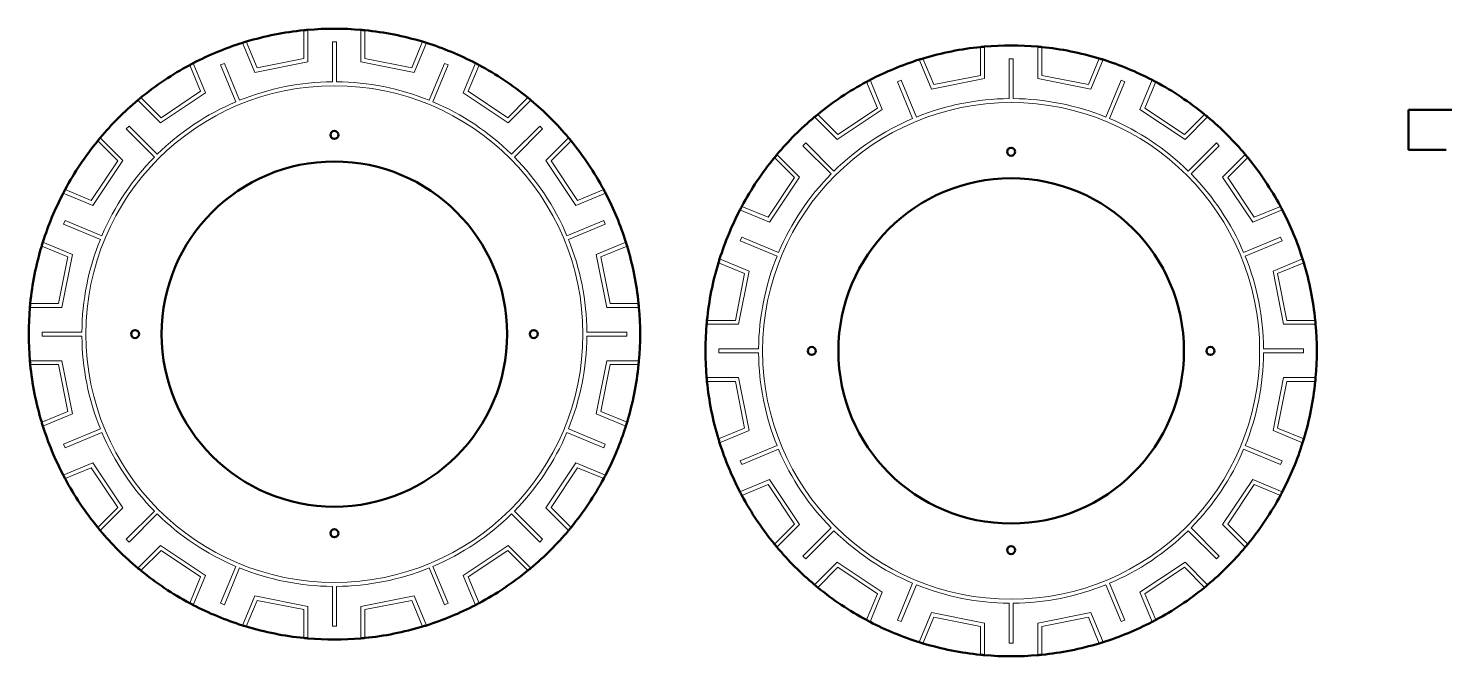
# Model space of a CAD drawing. Header units: millimetres. Extents: x -4457 to 5436, y 521 to 6420.
# Drawn here: x 3303 to 4369, y 5883 to 6357 of the extents above; entities that cross this region are included whole.
import ezdxf

# ---------------------------------------------------------------- set-up
doc = ezdxf.new("R2010")
doc.units = ezdxf.units.MM
doc.header["$MEASUREMENT"] = 0
doc.layers.add('layer 1', color=7, linetype='Continuous')
doc.layers.add('layer 2', color=7, linetype='Continuous')

msp = doc.modelspace()

# ---------------------------------------------------------------- linework, layer by layer
at = {"layer": 'layer 1', "lineweight": 50}
for points in [[(3510.3787, 6355.2727), (3495.6934, 6353.7967), (3481.1843, 6350.9107), (3467.052, 6346.6544)], [(3513.3787, 6355.5543), (3512.3781, 6355.467), (3511.3781, 6355.3731), (3510.3787, 6355.2727)], [(3553.3787, 6355.5543), (3540.0707, 6356.716), (3526.6868, 6356.716), (3513.3787, 6355.5543)], [(3556.3787, 6355.2727), (3555.3794, 6355.3731), (3554.3794, 6355.467), (3553.3787, 6355.5543)], [(3599.7055, 6346.6544), (3585.5732, 6350.9107), (3571.0641, 6353.7967), (3556.3787, 6355.2727)], [(3464.1725, 6345.7666), (3451.433, 6341.7471), (3439.0679, 6336.6252), (3427.2174, 6330.4593)], [(3467.052, 6346.6544), (3466.0902, 6346.3648), (3465.1304, 6346.0688), (3464.1725, 6345.7666)], [(3602.5849, 6345.7666), (3601.6271, 6346.0688), (3600.6673, 6346.3648), (3599.7055, 6346.6544)], [(3639.5401, 6330.4593), (3627.6896, 6336.6252), (3615.3245, 6341.7471), (3602.5849, 6345.7666)], [(4019.5601, 6342.6351), (4004.8747, 6341.1592), (3990.3656, 6338.2731), (3976.2333, 6334.0169)], [(4022.5601, 6342.9168), (4021.5595, 6342.8294), (4020.5594, 6342.7355), (4019.5601, 6342.6351)], [(4062.5601, 6342.9168), (4049.252, 6344.0784), (4035.8681, 6344.0784), (4022.5601, 6342.9168)], [(4065.5601, 6342.6351), (4064.5607, 6342.7355), (4063.5607, 6342.8294), (4062.5601, 6342.9168)], [(4108.8868, 6334.0169), (4094.7546, 6338.2731), (4080.2454, 6341.1592), (4065.5601, 6342.6351)], [(3427.2174, 6330.4593), (3426.3264, 6329.9957), (3425.4384, 6329.5262), (3424.5535, 6329.051)], [(3642.204, 6329.051), (3641.3191, 6329.5262), (3640.4311, 6329.9957), (3639.5401, 6330.4593)], [(3973.3539, 6333.1291), (3960.6143, 6329.1095), (3948.2492, 6323.9877), (3936.3987, 6317.8217)], [(3976.2333, 6334.0169), (3975.2716, 6333.7272), (3974.3117, 6333.4313), (3973.3539, 6333.1291)], [(4111.7663, 6333.1291), (4110.8084, 6333.4313), (4109.8486, 6333.7272), (4108.8868, 6334.0169)], [(4148.7214, 6317.8217), (4136.871, 6323.9877), (4124.5058, 6329.1095), (4111.7663, 6333.1291)], [(3424.5535, 6329.051), (3411.5509, 6322.0676), (3399.2506, 6313.8488), (3387.8229, 6304.5084)], [(3678.9346, 6304.5084), (3667.5069, 6313.8488), (3655.2066, 6322.0676), (3642.204, 6329.051)], [(3933.7348, 6316.4134), (3920.7322, 6309.43), (3908.4319, 6301.2112), (3897.0042, 6291.8708)], [(3936.3987, 6317.8217), (3935.5077, 6317.3581), (3934.6197, 6316.8887), (3933.7348, 6316.4134)], [(4151.3853, 6316.4134), (4150.5004, 6316.8887), (4149.6125, 6317.3581), (4148.7214, 6317.8217)], [(4188.116, 6291.8708), (4176.6882, 6301.2112), (4164.3879, 6309.43), (4151.3853, 6316.4134)], [(3385.5024, 6302.5862), (3375.2708, 6293.9974), (3365.8069, 6284.5335), (3357.2181, 6274.3019)], [(3387.8229, 6304.5084), (3387.0452, 6303.8727), (3386.2717, 6303.232), (3385.5024, 6302.5862)], [(3681.2551, 6302.5862), (3680.4858, 6303.232), (3679.7123, 6303.8727), (3678.9346, 6304.5084)], [(3709.5394, 6274.3019), (3700.9506, 6284.5335), (3691.4867, 6293.9974), (3681.2551, 6302.5862)], [(3894.6837, 6289.9486), (3884.4521, 6281.3598), (3874.9882, 6271.896), (3866.3994, 6261.6644)], [(3897.0042, 6291.8708), (3896.2265, 6291.2351), (3895.453, 6290.5944), (3894.6837, 6289.9486)], [(4190.4364, 6289.9486), (4189.6672, 6290.5944), (4188.8936, 6291.2351), (4188.116, 6291.8708)], [(4218.7207, 6261.6644), (4210.1319, 6271.896), (4200.668, 6281.3598), (4190.4364, 6289.9486)], [(5297.5998, 6295.2358), (5297.5998, 6295.2358), (4341.5998, 6295.2358), (4341.5998, 6295.2358)], [(4341.5998, 6295.2358), (4341.5998, 6295.2358), (4341.5998, 6265.2358), (4341.5998, 6265.2358)], [(3355.2959, 6271.9814), (3345.9555, 6260.5537), (3337.7367, 6248.2534), (3330.7533, 6235.2508)], [(3357.2181, 6274.3019), (3356.5723, 6273.5327), (3355.9316, 6272.7591), (3355.2959, 6271.9814)], [(3711.4615, 6271.9814), (3710.8259, 6272.7591), (3710.1852, 6273.5327), (3709.5394, 6274.3019)], [(3736.0042, 6235.2508), (3729.0208, 6248.2534), (3720.802, 6260.5537), (3711.4615, 6271.9814)], [(3864.4773, 6259.3439), (3855.1368, 6247.9161), (3846.918, 6235.6159), (3839.9346, 6222.6132)], [(3866.3994, 6261.6644), (3865.7536, 6260.8951), (3865.1129, 6260.1216), (3864.4773, 6259.3439)], [(4220.6429, 6259.3439), (4220.0072, 6260.1216), (4219.3665, 6260.8951), (4218.7207, 6261.6644)], [(4245.1855, 6222.6132), (4238.2021, 6235.6159), (4229.9833, 6247.9161), (4220.6429, 6259.3439)], [(4341.5998, 6265.2358), (4341.5998, 6265.2358), (4369.9666, 6265.2358), (4369.9666, 6265.2358)], [(3330.7533, 6235.2508), (3330.2781, 6234.3659), (3329.8086, 6233.478), (3329.345, 6232.5869)], [(3737.4125, 6232.5869), (3736.9489, 6233.478), (3736.4794, 6234.3659), (3736.0042, 6235.2508)], [(3329.345, 6232.5869), (3323.1791, 6220.7365), (3318.0573, 6208.3713), (3314.0377, 6195.6318)], [(3752.7198, 6195.6318), (3748.7002, 6208.3713), (3743.5784, 6220.7365), (3737.4125, 6232.5869)], [(3838.5263, 6219.9494), (3832.3604, 6208.0989), (3827.2386, 6195.7337), (3823.219, 6182.9942)], [(3839.9346, 6222.6132), (3839.4594, 6221.7284), (3838.9899, 6220.8404), (3838.5263, 6219.9494)], [(4246.5938, 6219.9494), (4246.1302, 6220.8404), (4245.6607, 6221.7284), (4245.1855, 6222.6132)], [(4261.9011, 6182.9942), (4257.8816, 6195.7337), (4252.7598, 6208.0989), (4246.5938, 6219.9494)], [(3313.1499, 6192.7523), (3308.8936, 6178.62), (3306.0076, 6164.1109), (3304.5316, 6149.4256)], [(3314.0377, 6195.6318), (3313.7355, 6194.6739), (3313.4395, 6193.7141), (3313.1499, 6192.7523)], [(3753.6076, 6192.7523), (3753.318, 6193.7141), (3753.022, 6194.6739), (3752.7198, 6195.6318)], [(3762.2259, 6149.4256), (3760.7499, 6164.1109), (3757.8639, 6178.62), (3753.6076, 6192.7523)], [(3823.219, 6182.9942), (3822.9168, 6182.0363), (3822.6208, 6181.0765), (3822.3312, 6180.1148)], [(4262.7889, 6180.1148), (4262.4993, 6181.0765), (4262.2034, 6182.0363), (4261.9011, 6182.9942)], [(3822.3312, 6180.1148), (3818.0749, 6165.9825), (3815.1889, 6151.4733), (3813.713, 6136.788)], [(4271.4072, 6136.788), (4269.9312, 6151.4733), (4267.0452, 6165.9825), (4262.7889, 6180.1148)], [(3304.5316, 6149.4256), (3304.4312, 6148.4262), (3304.3373, 6147.4262), (3304.25, 6146.4256)], [(3762.5075, 6146.4256), (3762.4202, 6147.4262), (3762.3263, 6148.4262), (3762.2259, 6149.4256)], [(3304.25, 6146.4256), (3303.0883, 6133.1175), (3303.0883, 6119.7336), (3304.25, 6106.4256)], [(3762.5075, 6106.4256), (3763.6691, 6119.7332), (3763.6692, 6133.1167), (3762.5076, 6146.4243)], [(3813.4313, 6133.788), (3812.2697, 6120.48), (3812.2697, 6107.096), (3813.4313, 6093.788)], [(3813.713, 6136.788), (3813.6125, 6135.7886), (3813.5186, 6134.7886), (3813.4313, 6133.788)], [(4271.6889, 6133.788), (4271.6015, 6134.7886), (4271.5076, 6135.7886), (4271.4072, 6136.788)], [(4271.6889, 6093.788), (4272.8504, 6107.0956), (4272.8505, 6120.4791), (4271.689, 6133.7868)], [(3304.25, 6106.4256), (3304.3373, 6105.425), (3304.4312, 6104.4249), (3304.5316, 6103.4256)], [(3762.2259, 6103.4256), (3762.3263, 6104.4249), (3762.4202, 6105.425), (3762.5075, 6106.4256)], [(3304.5316, 6103.4256), (3306.0076, 6088.7402), (3308.8936, 6074.2311), (3313.1499, 6060.0988)], [(3753.6076, 6060.0988), (3757.8639, 6074.2311), (3760.7499, 6088.7402), (3762.2259, 6103.4256)], [(3813.4313, 6093.788), (3813.5186, 6092.7874), (3813.6125, 6091.7874), (3813.713, 6090.788)], [(3813.713, 6090.788), (3815.1889, 6076.1027), (3818.0749, 6061.5935), (3822.3312, 6047.4612)], [(4262.7889, 6047.4612), (4267.0452, 6061.5935), (4269.9312, 6076.1027), (4271.4072, 6090.788)], [(4271.4072, 6090.788), (4271.5076, 6091.7874), (4271.6015, 6092.7874), (4271.6889, 6093.788)], [(3313.1499, 6060.0988), (3313.4395, 6059.1371), (3313.7355, 6058.1772), (3314.0377, 6057.2194)], [(3314.0377, 6057.2194), (3318.0573, 6044.4798), (3323.1791, 6032.1147), (3329.345, 6020.2642)], [(3737.4125, 6020.2642), (3743.5784, 6032.1147), (3748.7002, 6044.4798), (3752.7198, 6057.2194)], [(3752.7198, 6057.2194), (3753.022, 6058.1772), (3753.318, 6059.1371), (3753.6076, 6060.0988)], [(3822.3312, 6047.4612), (3822.6208, 6046.4995), (3822.9168, 6045.5397), (3823.219, 6044.5818)], [(3823.219, 6044.5818), (3827.2386, 6031.8422), (3832.3604, 6019.4771), (3838.5263, 6007.6266)], [(4246.5938, 6007.6266), (4252.7598, 6019.4771), (4257.8816, 6031.8422), (4261.9011, 6044.5818)], [(4261.9011, 6044.5818), (4262.2034, 6045.5397), (4262.4993, 6046.4995), (4262.7889, 6047.4612)], [(3329.345, 6020.2642), (3329.8086, 6019.3732), (3330.2781, 6018.4852), (3330.7533, 6017.6003)], [(3330.7533, 6017.6003), (3337.7367, 6004.5977), (3345.9555, 5992.2974), (3355.2959, 5980.8697)], [(3711.4615, 5980.8697), (3720.802, 5992.2974), (3729.0208, 6004.5977), (3736.0042, 6017.6003)], [(3736.0042, 6017.6003), (3736.4794, 6018.4852), (3736.9489, 6019.3732), (3737.4125, 6020.2642)], [(3838.5263, 6007.6266), (3838.9899, 6006.7356), (3839.4594, 6005.8476), (3839.9346, 6004.9628)], [(3839.9346, 6004.9628), (3846.918, 5991.9601), (3855.1368, 5979.6598), (3864.4773, 5968.2321)], [(4220.6429, 5968.2321), (4229.9833, 5979.6598), (4238.2021, 5991.9601), (4245.1855, 6004.9628)], [(4245.1855, 6004.9628), (4245.6607, 6005.8476), (4246.1302, 6006.7356), (4246.5938, 6007.6266)], [(3355.2959, 5980.8697), (3355.9316, 5980.092), (3356.5723, 5979.3185), (3357.2181, 5978.5492)], [(3357.2181, 5978.5492), (3365.8069, 5968.3176), (3375.2708, 5958.8537), (3385.5024, 5950.2649)], [(3681.2551, 5950.2649), (3691.4867, 5958.8537), (3700.9506, 5968.3176), (3709.5394, 5978.5492)], [(3709.5394, 5978.5492), (3710.1852, 5979.3185), (3710.8259, 5980.092), (3711.4615, 5980.8697)], [(3864.4773, 5968.2321), (3865.1129, 5967.4544), (3865.7536, 5966.6809), (3866.3994, 5965.9116)], [(4218.7207, 5965.9116), (4219.3665, 5966.6809), (4220.0072, 5967.4544), (4220.6429, 5968.2321)], [(3866.3994, 5965.9116), (3874.9882, 5955.68), (3884.4521, 5946.2161), (3894.6837, 5937.6273)], [(4190.4364, 5937.6273), (4200.668, 5946.2161), (4210.1319, 5955.68), (4218.7207, 5965.9116)], [(3385.5024, 5950.2649), (3386.2717, 5949.6191), (3387.0452, 5948.9784), (3387.8229, 5948.3428)], [(3387.8229, 5948.3428), (3399.2506, 5939.0023), (3411.5509, 5930.7835), (3424.5535, 5923.8001)], [(3642.204, 5923.8001), (3655.2066, 5930.7835), (3667.5069, 5939.0023), (3678.9346, 5948.3428)], [(3678.9346, 5948.3428), (3679.7123, 5948.9784), (3680.4858, 5949.6191), (3681.2551, 5950.2649)], [(3894.6837, 5937.6273), (3895.453, 5936.9816), (3896.2265, 5936.3408), (3897.0042, 5935.7052)], [(4188.116, 5935.7052), (4188.8936, 5936.3408), (4189.6672, 5936.9816), (4190.4364, 5937.6273)], [(3897.0042, 5935.7052), (3908.4319, 5926.3647), (3920.7322, 5918.146), (3933.7348, 5911.1625)], [(4151.3853, 5911.1625), (4164.3879, 5918.146), (4176.6882, 5926.3647), (4188.116, 5935.7052)], [(3424.5535, 5923.8001), (3425.4384, 5923.3249), (3426.3264, 5922.8554), (3427.2174, 5922.3918)], [(3427.2174, 5922.3918), (3439.0679, 5916.2259), (3451.433, 5911.1041), (3464.1725, 5907.0845)], [(3602.5849, 5907.0845), (3615.3245, 5911.1041), (3627.6896, 5916.2259), (3639.5401, 5922.3918)], [(3639.5401, 5922.3918), (3640.4311, 5922.8554), (3641.3191, 5923.3249), (3642.204, 5923.8001)], [(3464.1725, 5907.0845), (3465.1304, 5906.7823), (3466.0902, 5906.4863), (3467.052, 5906.1967)], [(3467.052, 5906.1967), (3481.1843, 5901.9404), (3495.6934, 5899.0544), (3510.3787, 5897.5785)], [(3556.3787, 5897.5785), (3571.0641, 5899.0544), (3585.5732, 5901.9404), (3599.7055, 5906.1967)], [(3599.7055, 5906.1967), (3600.6673, 5906.4863), (3601.6271, 5906.7823), (3602.5849, 5907.0845)], [(3933.7348, 5911.1625), (3934.6197, 5910.6873), (3935.5077, 5910.2179), (3936.3987, 5909.7543)], [(3936.3987, 5909.7543), (3948.2492, 5903.5883), (3960.6143, 5898.4665), (3973.3539, 5894.4469)], [(4111.7663, 5894.4469), (4124.5058, 5898.4665), (4136.871, 5903.5883), (4148.7214, 5909.7543)], [(4148.7214, 5909.7543), (4149.6125, 5910.2179), (4150.5004, 5910.6873), (4151.3853, 5911.1625)], [(3510.3787, 5897.5785), (3511.3781, 5897.478), (3512.3781, 5897.3841), (3513.3787, 5897.2968)], [(3513.3787, 5897.2968), (3526.6868, 5896.1352), (3540.0707, 5896.1352), (3553.3787, 5897.2968)], [(3553.3787, 5897.2968), (3554.3794, 5897.3841), (3555.3794, 5897.478), (3556.3787, 5897.5785)], [(3973.3539, 5894.4469), (3974.3117, 5894.1447), (3975.2716, 5893.8488), (3976.2333, 5893.5591)], [(3976.2333, 5893.5591), (3990.3656, 5889.3029), (4004.8747, 5886.4168), (4019.5601, 5884.9409)], [(4065.5601, 5884.9409), (4080.2454, 5886.4168), (4094.7546, 5889.3029), (4108.8868, 5893.5591)], [(4108.8868, 5893.5591), (4109.8486, 5893.8488), (4110.8084, 5894.1447), (4111.7663, 5894.4469)], [(4019.5601, 5884.9409), (4020.5594, 5884.8404), (4021.5595, 5884.7465), (4022.5601, 5884.6592)], [(4022.5601, 5884.6592), (4035.8681, 5883.4976), (4049.252, 5883.4976), (4062.5601, 5884.6592)], [(4062.5601, 5884.6592), (4063.5607, 5884.7465), (4064.5607, 5884.8404), (4065.5601, 5884.9409)]]:
    msp.add_open_spline(points, degree=3, dxfattribs=at)
for points in [[(3536.3787, 6276.4256), (3536.3787, 6278.0824), (3535.0356, 6279.4256), (3533.3788, 6279.4256), (3533.3788, 6279.4256), (3531.7219, 6279.4256), (3530.3788, 6278.0824), (3530.3787, 6276.4256), (3530.3787, 6276.4256), (3530.3787, 6274.7687), (3531.7219, 6273.4256), (3533.3787, 6273.4256), (3533.3787, 6273.4256), (3535.0356, 6273.4256), (3536.3787, 6274.7687), (3536.3787, 6276.4255)], [(4045.5601, 6263.788), (4045.5601, 6265.4448), (4044.2169, 6266.788), (4042.5601, 6266.788), (4042.5601, 6266.788), (4040.9032, 6266.788), (4039.5601, 6265.4449), (4039.5601, 6263.788), (4039.5601, 6263.788), (4039.5601, 6262.1311), (4040.9032, 6260.788), (4042.5601, 6260.788), (4042.5601, 6260.788), (4044.2169, 6260.788), (4045.5601, 6262.1311), (4045.5601, 6263.788)], [(3663.3787, 6126.4256), (3663.3787, 6198.2225), (3605.1759, 6256.4255), (3533.3789, 6256.4256), (3533.3789, 6256.4256), (3461.582, 6256.4257), (3403.3789, 6198.2229), (3403.3787, 6126.4259), (3403.3787, 6126.4259), (3403.3786, 6054.629), (3461.5813, 5996.4258), (3533.3782, 5996.4256), (3533.3782, 5996.4256), (3605.1752, 5996.4253), (3663.3784, 6054.6279), (3663.3787, 6126.4249)], [(4172.5601, 6113.788), (4172.5601, 6185.5849), (4114.3572, 6243.7879), (4042.5602, 6243.788), (4042.5602, 6243.788), (3970.7633, 6243.7881), (3912.5603, 6185.5853), (3912.5601, 6113.7883), (3912.5601, 6113.7883), (3912.5599, 6041.9914), (3970.7626, 5983.7883), (4042.5595, 5983.788), (4042.5595, 5983.788), (4114.3565, 5983.7877), (4172.5597, 6041.9904), (4172.5601, 6113.7873)], [(3386.3787, 6126.4256), (3386.3787, 6128.0824), (3385.0356, 6129.4256), (3383.3788, 6129.4256), (3383.3788, 6129.4256), (3381.7219, 6129.4256), (3380.3788, 6128.0824), (3380.3787, 6126.4256), (3380.3787, 6126.4256), (3380.3787, 6124.7687), (3381.7219, 6123.4256), (3383.3787, 6123.4256), (3383.3787, 6123.4256), (3385.0356, 6123.4256), (3386.3787, 6124.7687), (3386.3787, 6126.4255)], [(3686.3787, 6126.4256), (3686.3787, 6128.0824), (3685.0356, 6129.4256), (3683.3788, 6129.4256), (3683.3788, 6129.4256), (3681.7219, 6129.4256), (3680.3788, 6128.0824), (3680.3787, 6126.4256), (3680.3787, 6126.4256), (3680.3787, 6124.7687), (3681.7219, 6123.4256), (3683.3787, 6123.4256), (3683.3787, 6123.4256), (3685.0356, 6123.4256), (3686.3787, 6124.7687), (3686.3787, 6126.4255)], [(3895.5601, 6113.788), (3895.5601, 6115.4448), (3894.2169, 6116.788), (3892.5601, 6116.788), (3892.5601, 6116.788), (3890.9032, 6116.788), (3889.5601, 6115.4449), (3889.5601, 6113.788), (3889.5601, 6113.788), (3889.5601, 6112.1311), (3890.9032, 6110.788), (3892.5601, 6110.788), (3892.5601, 6110.788), (3894.2169, 6110.788), (3895.5601, 6112.1311), (3895.5601, 6113.788)], [(4195.5601, 6113.788), (4195.5601, 6115.4448), (4194.2169, 6116.788), (4192.5601, 6116.788), (4192.5601, 6116.788), (4190.9032, 6116.788), (4189.5601, 6115.4449), (4189.5601, 6113.788), (4189.5601, 6113.788), (4189.5601, 6112.1311), (4190.9032, 6110.788), (4192.5601, 6110.788), (4192.5601, 6110.788), (4194.2169, 6110.788), (4195.5601, 6112.1311), (4195.5601, 6113.788)], [(3536.3787, 5976.4256), (3536.3787, 5978.0824), (3535.0356, 5979.4256), (3533.3788, 5979.4256), (3533.3788, 5979.4256), (3531.7219, 5979.4256), (3530.3788, 5978.0824), (3530.3787, 5976.4256), (3530.3787, 5976.4256), (3530.3787, 5974.7687), (3531.7219, 5973.4256), (3533.3787, 5973.4256), (3533.3787, 5973.4256), (3535.0356, 5973.4256), (3536.3787, 5974.7687), (3536.3787, 5976.4255)], [(4045.5601, 5963.788), (4045.5601, 5965.4448), (4044.2169, 5966.788), (4042.5601, 5966.788), (4042.5601, 5966.788), (4040.9032, 5966.788), (4039.5601, 5965.4449), (4039.5601, 5963.788), (4039.5601, 5963.788), (4039.5601, 5962.1311), (4040.9032, 5960.788), (4042.5601, 5960.788), (4042.5601, 5960.788), (4044.2169, 5960.788), (4045.5601, 5962.1311), (4045.5601, 5963.788)]]:
    msp.add_open_spline(points, degree=3, knots=[0, 0, 0, 0, 0.2, 0.2, 0.2, 0.2, 0.4, 0.4, 0.4, 0.4, 0.6, 0.6, 0.6, 0.6, 1, 1, 1, 1], dxfattribs=at)
at = {"layer": 'layer 2', "color": 240, "lineweight": 9}
for points in [[(3510.3787, 6333.9255), (3510.3787, 6333.9255), (3510.3787, 6355.2727), (3510.3787, 6355.2727)], [(3513.3787, 6355.5543), (3513.3787, 6355.5543), (3513.3787, 6331.4635), (3513.3787, 6331.4635)], [(3553.3787, 6331.4635), (3553.3787, 6331.4635), (3553.3787, 6355.5543), (3553.3787, 6355.5543)], [(3556.3787, 6355.2727), (3556.3787, 6355.2727), (3556.3787, 6333.9255), (3556.3787, 6333.9255)], [(3473.3917, 6323.5096), (3473.3917, 6323.5096), (3464.1725, 6345.7666), (3464.1725, 6345.7666)], [(3467.052, 6346.6544), (3467.052, 6346.6544), (3475.2212, 6326.9323), (3475.2212, 6326.9323)], [(3531.8787, 6346.4256), (3531.8787, 6346.4256), (3534.8787, 6346.4256), (3534.8787, 6346.4256)], [(3531.8787, 6316.4196), (3531.8787, 6316.4196), (3531.8787, 6346.4256), (3531.8787, 6346.4256)], [(3534.8787, 6346.4256), (3534.8787, 6346.4256), (3534.8787, 6316.4196), (3534.8787, 6316.4196)], [(3591.5363, 6326.9323), (3591.5363, 6326.9323), (3599.7055, 6346.6544), (3599.7055, 6346.6544)], [(3602.5849, 6345.7666), (3602.5849, 6345.7666), (3593.3658, 6323.5096), (3593.3658, 6323.5096)], [(4019.5601, 6321.288), (4019.5601, 6321.288), (4019.5601, 6342.6351), (4019.5601, 6342.6351)], [(4022.5601, 6342.9168), (4022.5601, 6342.9168), (4022.5601, 6318.8259), (4022.5601, 6318.8259)], [(4062.5601, 6318.8259), (4062.5601, 6318.8259), (4062.5601, 6342.9168), (4062.5601, 6342.9168)], [(4065.5601, 6342.6351), (4065.5601, 6342.6351), (4065.5601, 6321.288), (4065.5601, 6321.288)], [(3427.2174, 6330.4593), (3427.2174, 6330.4593), (3436.4365, 6308.2022), (3436.4365, 6308.2022)], [(3447.8026, 6329.105), (3447.8026, 6329.105), (3450.5742, 6330.2531), (3450.5742, 6330.2531)], [(3450.5742, 6330.2531), (3450.5742, 6330.2531), (3462.057, 6302.5312), (3462.057, 6302.5312)], [(3513.3787, 6331.4635), (3513.3787, 6331.4635), (3473.3917, 6323.5096), (3473.3917, 6323.5096)], [(3475.2212, 6326.9323), (3475.2212, 6326.9323), (3510.3787, 6333.9255), (3510.3787, 6333.9255)], [(3593.3658, 6323.5096), (3593.3658, 6323.5096), (3553.3787, 6331.4635), (3553.3787, 6331.4635)], [(3556.3787, 6333.9255), (3556.3787, 6333.9255), (3591.5363, 6326.9323), (3591.5363, 6326.9323)], [(3604.7005, 6302.5312), (3604.7005, 6302.5312), (3616.1833, 6330.2531), (3616.1833, 6330.2531)], [(3616.1833, 6330.2531), (3616.1833, 6330.2531), (3618.9549, 6329.105), (3618.9549, 6329.105)], [(3630.321, 6308.2022), (3630.321, 6308.2022), (3639.5401, 6330.4593), (3639.5401, 6330.4593)], [(3982.573, 6310.872), (3982.573, 6310.872), (3973.3539, 6333.1291), (3973.3539, 6333.1291)], [(3976.2333, 6334.0169), (3976.2333, 6334.0169), (3984.4025, 6314.2947), (3984.4025, 6314.2947)], [(4041.0601, 6333.788), (4041.0601, 6333.788), (4044.0601, 6333.788), (4044.0601, 6333.788)], [(4041.0601, 6303.7821), (4041.0601, 6303.7821), (4041.0601, 6333.788), (4041.0601, 6333.788)], [(4044.0601, 6333.788), (4044.0601, 6333.788), (4044.0601, 6303.7821), (4044.0601, 6303.7821)], [(4100.7176, 6314.2947), (4100.7176, 6314.2947), (4108.8868, 6334.0169), (4108.8868, 6334.0169)], [(4111.7663, 6333.1291), (4111.7663, 6333.1291), (4102.5471, 6310.872), (4102.5471, 6310.872)], [(3432.7227, 6309.3288), (3432.7227, 6309.3288), (3424.5535, 6329.051), (3424.5535, 6329.051)], [(3459.2853, 6301.3832), (3459.2853, 6301.3832), (3447.8026, 6329.105), (3447.8026, 6329.105)], [(3618.9549, 6329.105), (3618.9549, 6329.105), (3607.4722, 6301.3832), (3607.4722, 6301.3832)], [(3642.204, 6329.051), (3642.204, 6329.051), (3634.0348, 6309.3288), (3634.0348, 6309.3288)], [(3984.4025, 6314.2947), (3984.4025, 6314.2947), (4019.5601, 6321.288), (4019.5601, 6321.288)], [(4065.5601, 6321.288), (4065.5601, 6321.288), (4100.7176, 6314.2947), (4100.7176, 6314.2947)], [(3402.9176, 6289.4137), (3402.9176, 6289.4137), (3432.7227, 6309.3288), (3432.7227, 6309.3288)], [(3531.8787, 6316.4196), (3507.9377, 6316.2306), (3484.248, 6311.5185), (3462.057, 6302.5312)], [(3604.7005, 6302.5312), (3582.5095, 6311.5185), (3558.8198, 6316.2306), (3534.8787, 6316.4196)], [(3634.0348, 6309.3288), (3634.0348, 6309.3288), (3663.8399, 6289.4137), (3663.8399, 6289.4137)], [(3941.904, 6296.6913), (3941.904, 6296.6913), (3933.7348, 6316.4134), (3933.7348, 6316.4134)], [(3936.3987, 6317.8217), (3936.3987, 6317.8217), (3945.6179, 6295.5647), (3945.6179, 6295.5647)], [(3956.9839, 6316.4675), (3956.9839, 6316.4675), (3959.7555, 6317.6155), (3959.7555, 6317.6155)], [(3968.4667, 6288.7456), (3968.4667, 6288.7456), (3956.9839, 6316.4675), (3956.9839, 6316.4675)], [(3959.7555, 6317.6155), (3959.7555, 6317.6155), (3971.2383, 6289.8937), (3971.2383, 6289.8937)], [(4022.5601, 6318.8259), (4022.5601, 6318.8259), (3982.573, 6310.872), (3982.573, 6310.872)], [(4102.5471, 6310.872), (4102.5471, 6310.872), (4062.5601, 6318.8259), (4062.5601, 6318.8259)], [(4113.8818, 6289.8937), (4113.8818, 6289.8937), (4125.3646, 6317.6155), (4125.3646, 6317.6155)], [(4128.1362, 6316.4675), (4128.1362, 6316.4675), (4116.6535, 6288.7456), (4116.6535, 6288.7456)], [(4125.3646, 6317.6155), (4125.3646, 6317.6155), (4128.1362, 6316.4675), (4128.1362, 6316.4675)], [(4139.5023, 6295.5647), (4139.5023, 6295.5647), (4148.7214, 6317.8217), (4148.7214, 6317.8217)], [(4151.3853, 6316.4134), (4151.3853, 6316.4134), (4143.2161, 6296.6913), (4143.2161, 6296.6913)], [(3402.5372, 6285.5514), (3402.5372, 6285.5514), (3385.5024, 6302.5862), (3385.5024, 6302.5862)], [(3387.8229, 6304.5084), (3387.8229, 6304.5084), (3402.9176, 6289.4137), (3402.9176, 6289.4137)], [(3459.2853, 6301.3832), (3437.239, 6292.0467), (3417.1559, 6278.6276), (3400.0933, 6261.8323)], [(3436.4365, 6308.2022), (3436.4365, 6308.2022), (3402.5372, 6285.5514), (3402.5372, 6285.5514)], [(3666.6642, 6261.8323), (3649.6016, 6278.6276), (3629.5185, 6292.0467), (3607.4722, 6301.3832)], [(3664.2203, 6285.5514), (3664.2203, 6285.5514), (3630.321, 6308.2022), (3630.321, 6308.2022)], [(3663.8399, 6289.4137), (3663.8399, 6289.4137), (3678.9346, 6304.5084), (3678.9346, 6304.5084)], [(3681.2551, 6302.5862), (3681.2551, 6302.5862), (3664.2203, 6285.5514), (3664.2203, 6285.5514)], [(4041.0601, 6303.7821), (4017.119, 6303.5931), (3993.4293, 6298.8809), (3971.2383, 6289.8937)], [(4113.8818, 6289.8937), (4091.6908, 6298.8809), (4068.0012, 6303.5931), (4044.0601, 6303.7821)], [(3911.7185, 6272.9138), (3911.7185, 6272.9138), (3894.6837, 6289.9486), (3894.6837, 6289.9486)], [(3897.0042, 6291.8708), (3897.0042, 6291.8708), (3912.0989, 6276.7761), (3912.0989, 6276.7761)], [(3968.4667, 6288.7456), (3946.4203, 6279.4091), (3926.3372, 6265.99), (3909.2746, 6249.1948)], [(3945.6179, 6295.5647), (3945.6179, 6295.5647), (3911.7185, 6272.9138), (3911.7185, 6272.9138)], [(3912.0989, 6276.7761), (3912.0989, 6276.7761), (3941.904, 6296.6913), (3941.904, 6296.6913)], [(4175.8455, 6249.1948), (4158.783, 6265.99), (4138.6998, 6279.4091), (4116.6535, 6288.7456)], [(4173.4016, 6272.9138), (4173.4016, 6272.9138), (4139.5023, 6295.5647), (4139.5023, 6295.5647)], [(4143.2161, 6296.6913), (4143.2161, 6296.6913), (4173.0213, 6276.7761), (4173.0213, 6276.7761)], [(4173.0213, 6276.7761), (4173.0213, 6276.7761), (4188.116, 6291.8708), (4188.116, 6291.8708)], [(4190.4364, 6289.9486), (4190.4364, 6289.9486), (4173.4016, 6272.9138), (4173.4016, 6272.9138)], [(3376.7546, 6280.9284), (3376.7546, 6280.9284), (3378.8759, 6283.0497), (3378.8759, 6283.0497)], [(3397.972, 6259.711), (3397.972, 6259.711), (3376.7546, 6280.9284), (3376.7546, 6280.9284)], [(3378.8759, 6283.0497), (3378.8759, 6283.0497), (3400.0933, 6261.8323), (3400.0933, 6261.8323)], [(3666.6642, 6261.8323), (3666.6642, 6261.8323), (3687.8816, 6283.0497), (3687.8816, 6283.0497)], [(3690.0029, 6280.9284), (3690.0029, 6280.9284), (3668.7855, 6259.711), (3668.7855, 6259.711)], [(3687.8816, 6283.0497), (3687.8816, 6283.0497), (3690.0029, 6280.9284), (3690.0029, 6280.9284)], [(3370.3907, 6256.8867), (3370.3907, 6256.8867), (3355.2959, 6271.9814), (3355.2959, 6271.9814)], [(3357.2181, 6274.3019), (3357.2181, 6274.3019), (3374.2529, 6257.2671), (3374.2529, 6257.2671)], [(3692.5046, 6257.2671), (3692.5046, 6257.2671), (3709.5394, 6274.3019), (3709.5394, 6274.3019)], [(3711.4615, 6271.9814), (3711.4615, 6271.9814), (3696.3668, 6256.8867), (3696.3668, 6256.8867)], [(3885.9359, 6268.2908), (3885.9359, 6268.2908), (3888.0572, 6270.4121), (3888.0572, 6270.4121)], [(3907.1533, 6247.0734), (3907.1533, 6247.0734), (3885.9359, 6268.2908), (3885.9359, 6268.2908)], [(3888.0572, 6270.4121), (3888.0572, 6270.4121), (3909.2746, 6249.1948), (3909.2746, 6249.1948)], [(4175.8455, 6249.1948), (4175.8455, 6249.1948), (4197.0629, 6270.4121), (4197.0629, 6270.4121)], [(4199.1842, 6268.2908), (4199.1842, 6268.2908), (4177.9668, 6247.0734), (4177.9668, 6247.0734)], [(4197.0629, 6270.4121), (4197.0629, 6270.4121), (4199.1842, 6268.2908), (4199.1842, 6268.2908)], [(3350.4755, 6227.0816), (3350.4755, 6227.0816), (3370.3907, 6256.8867), (3370.3907, 6256.8867)], [(3374.2529, 6257.2671), (3374.2529, 6257.2671), (3351.6021, 6223.3678), (3351.6021, 6223.3678)], [(3397.972, 6259.711), (3381.1767, 6242.6484), (3367.7576, 6222.5653), (3358.4211, 6200.519)], [(3708.3364, 6200.519), (3698.9999, 6222.5653), (3685.5808, 6242.6484), (3668.7855, 6259.711)], [(3715.1554, 6223.3678), (3715.1554, 6223.3678), (3692.5046, 6257.2671), (3692.5046, 6257.2671)], [(3696.3668, 6256.8867), (3696.3668, 6256.8867), (3716.282, 6227.0816), (3716.282, 6227.0816)], [(3879.572, 6244.2492), (3879.572, 6244.2492), (3864.4773, 6259.3439), (3864.4773, 6259.3439)], [(3866.3994, 6261.6644), (3866.3994, 6261.6644), (3883.4342, 6244.6296), (3883.4342, 6244.6296)], [(4201.6859, 6244.6296), (4201.6859, 6244.6296), (4218.7207, 6261.6644), (4218.7207, 6261.6644)], [(4220.6429, 6259.3439), (4220.6429, 6259.3439), (4205.5482, 6244.2492), (4205.5482, 6244.2492)], [(3907.1533, 6247.0734), (3890.3581, 6230.0109), (3876.9389, 6209.9277), (3867.6025, 6187.8814)], [(4217.5177, 6187.8814), (4208.1812, 6209.9277), (4194.7621, 6230.0109), (4177.9668, 6247.0734)], [(3330.7533, 6235.2508), (3330.7533, 6235.2508), (3350.4755, 6227.0816), (3350.4755, 6227.0816)], [(3716.282, 6227.0816), (3716.282, 6227.0816), (3736.0042, 6235.2508), (3736.0042, 6235.2508)], [(3859.6568, 6214.444), (3859.6568, 6214.444), (3879.572, 6244.2492), (3879.572, 6244.2492)], [(3883.4342, 6244.6296), (3883.4342, 6244.6296), (3860.7834, 6210.7302), (3860.7834, 6210.7302)], [(4224.3368, 6210.7302), (4224.3368, 6210.7302), (4201.6859, 6244.6296), (4201.6859, 6244.6296)], [(4205.5482, 6244.2492), (4205.5482, 6244.2492), (4225.4633, 6214.444), (4225.4633, 6214.444)], [(3351.6021, 6223.3678), (3351.6021, 6223.3678), (3329.345, 6232.5869), (3329.345, 6232.5869)], [(3737.4125, 6232.5869), (3737.4125, 6232.5869), (3715.1554, 6223.3678), (3715.1554, 6223.3678)], [(3860.7834, 6210.7302), (3860.7834, 6210.7302), (3838.5263, 6219.9494), (3838.5263, 6219.9494)], [(3839.9346, 6222.6132), (3839.9346, 6222.6132), (3859.6568, 6214.444), (3859.6568, 6214.444)], [(4246.5938, 6219.9494), (4246.5938, 6219.9494), (4224.3368, 6210.7302), (4224.3368, 6210.7302)], [(4225.4633, 6214.444), (4225.4633, 6214.444), (4245.1855, 6222.6132), (4245.1855, 6222.6132)], [(3329.5512, 6209.2301), (3329.5512, 6209.2301), (3330.6993, 6212.0017), (3330.6993, 6212.0017)], [(3357.2731, 6197.7473), (3357.2731, 6197.7473), (3329.5512, 6209.2301), (3329.5512, 6209.2301)], [(3330.6993, 6212.0017), (3330.6993, 6212.0017), (3358.4211, 6200.519), (3358.4211, 6200.519)], [(3708.3364, 6200.519), (3708.3364, 6200.519), (3736.0582, 6212.0017), (3736.0582, 6212.0017)], [(3737.2063, 6209.2301), (3737.2063, 6209.2301), (3709.4844, 6197.7473), (3709.4844, 6197.7473)], [(3736.0582, 6212.0017), (3736.0582, 6212.0017), (3737.2063, 6209.2301), (3737.2063, 6209.2301)], [(3332.872, 6184.5831), (3332.872, 6184.5831), (3313.1499, 6192.7523), (3313.1499, 6192.7523)], [(3314.0377, 6195.6318), (3314.0377, 6195.6318), (3336.2947, 6186.4126), (3336.2947, 6186.4126)], [(3357.2731, 6197.7473), (3348.2859, 6175.5563), (3343.5737, 6151.8666), (3343.3847, 6127.9256)], [(3723.3728, 6127.9256), (3723.1838, 6151.8666), (3718.4716, 6175.5563), (3709.4844, 6197.7473)], [(3730.4628, 6186.4126), (3730.4628, 6186.4126), (3752.7198, 6195.6318), (3752.7198, 6195.6318)], [(3753.6076, 6192.7523), (3753.6076, 6192.7523), (3733.8854, 6184.5831), (3733.8854, 6184.5831)], [(3838.7325, 6196.5925), (3838.7325, 6196.5925), (3839.8806, 6199.3642), (3839.8806, 6199.3642)], [(3866.4544, 6185.1098), (3866.4544, 6185.1098), (3838.7325, 6196.5925), (3838.7325, 6196.5925)], [(3839.8806, 6199.3642), (3839.8806, 6199.3642), (3867.6025, 6187.8814), (3867.6025, 6187.8814)], [(4217.5177, 6187.8814), (4217.5177, 6187.8814), (4245.2395, 6199.3642), (4245.2395, 6199.3642)], [(4246.3876, 6196.5925), (4246.3876, 6196.5925), (4218.6657, 6185.1098), (4218.6657, 6185.1098)], [(4245.2395, 6199.3642), (4245.2395, 6199.3642), (4246.3876, 6196.5925), (4246.3876, 6196.5925)], [(3325.8788, 6149.4256), (3325.8788, 6149.4256), (3332.872, 6184.5831), (3332.872, 6184.5831)], [(3336.2947, 6186.4126), (3336.2947, 6186.4126), (3328.3408, 6146.4256), (3328.3408, 6146.4256)], [(3738.4167, 6146.4256), (3738.4167, 6146.4256), (3730.4628, 6186.4126), (3730.4628, 6186.4126)], [(3733.8854, 6184.5831), (3733.8854, 6184.5831), (3740.8787, 6149.4256), (3740.8787, 6149.4256)], [(3823.219, 6182.9942), (3823.219, 6182.9942), (3845.476, 6173.775), (3845.476, 6173.775)], [(3866.4544, 6185.1098), (3857.4672, 6162.9187), (3852.755, 6139.2291), (3852.566, 6115.288)], [(4232.5541, 6115.288), (4232.3651, 6139.2291), (4227.653, 6162.9187), (4218.6657, 6185.1098)], [(4239.6441, 6173.775), (4239.6441, 6173.775), (4261.9011, 6182.9942), (4261.9011, 6182.9942)], [(3842.0534, 6171.9456), (3842.0534, 6171.9456), (3822.3312, 6180.1148), (3822.3312, 6180.1148)], [(3835.0601, 6136.788), (3835.0601, 6136.788), (3842.0534, 6171.9456), (3842.0534, 6171.9456)], [(3845.476, 6173.775), (3845.476, 6173.775), (3837.5221, 6133.788), (3837.5221, 6133.788)], [(4247.598, 6133.788), (4247.598, 6133.788), (4239.6441, 6173.775), (4239.6441, 6173.775)], [(4262.7889, 6180.1148), (4262.7889, 6180.1148), (4243.0668, 6171.9456), (4243.0668, 6171.9456)], [(4243.0668, 6171.9456), (4243.0668, 6171.9456), (4250.06, 6136.788), (4250.06, 6136.788)], [(3304.5316, 6149.4256), (3304.5316, 6149.4256), (3325.8788, 6149.4256), (3325.8788, 6149.4256)], [(3740.8787, 6149.4256), (3740.8787, 6149.4256), (3762.2259, 6149.4256), (3762.2259, 6149.4256)], [(3328.3408, 6146.4256), (3328.3408, 6146.4256), (3304.25, 6146.4256), (3304.25, 6146.4256)], [(3762.5075, 6146.4256), (3762.5075, 6146.4256), (3738.4167, 6146.4256), (3738.4167, 6146.4256)], [(3313.3787, 6127.9256), (3313.3787, 6127.9256), (3343.3847, 6127.9256), (3343.3847, 6127.9256)], [(3313.3787, 6124.9256), (3313.3787, 6124.9256), (3313.3787, 6127.9256), (3313.3787, 6127.9256)], [(3723.3728, 6127.9256), (3723.3728, 6127.9256), (3753.3787, 6127.9256), (3753.3787, 6127.9256)], [(3753.3787, 6127.9256), (3753.3787, 6127.9256), (3753.3787, 6124.9256), (3753.3787, 6124.9256)], [(3837.5221, 6133.788), (3837.5221, 6133.788), (3813.4313, 6133.788), (3813.4313, 6133.788)], [(3813.713, 6136.788), (3813.713, 6136.788), (3835.0601, 6136.788), (3835.0601, 6136.788)], [(4271.6889, 6133.788), (4271.6889, 6133.788), (4247.598, 6133.788), (4247.598, 6133.788)], [(4250.06, 6136.788), (4250.06, 6136.788), (4271.4072, 6136.788), (4271.4072, 6136.788)], [(3343.3847, 6124.9256), (3343.3847, 6124.9256), (3313.3787, 6124.9256), (3313.3787, 6124.9256)], [(3343.3847, 6124.9256), (3343.5737, 6100.9845), (3348.2859, 6077.2948), (3357.2731, 6055.1038)], [(3709.4844, 6055.1038), (3718.4716, 6077.2948), (3723.1838, 6100.9845), (3723.3728, 6124.9256)], [(3753.3787, 6124.9256), (3753.3787, 6124.9256), (3723.3728, 6124.9256), (3723.3728, 6124.9256)], [(3304.25, 6106.4256), (3304.25, 6106.4256), (3328.3408, 6106.4256), (3328.3408, 6106.4256)], [(3328.3408, 6106.4256), (3328.3408, 6106.4256), (3336.2947, 6066.4385), (3336.2947, 6066.4385)], [(3730.4628, 6066.4385), (3730.4628, 6066.4385), (3738.4167, 6106.4256), (3738.4167, 6106.4256)], [(3738.4167, 6106.4256), (3738.4167, 6106.4256), (3762.5075, 6106.4256), (3762.5075, 6106.4256)], [(3822.5601, 6115.288), (3822.5601, 6115.288), (3852.566, 6115.288), (3852.566, 6115.288)], [(3822.5601, 6112.288), (3822.5601, 6112.288), (3822.5601, 6115.288), (3822.5601, 6115.288)], [(3852.566, 6112.288), (3852.566, 6112.288), (3822.5601, 6112.288), (3822.5601, 6112.288)], [(3852.566, 6112.288), (3852.755, 6088.3469), (3857.4672, 6064.6572), (3866.4544, 6042.4662)], [(4218.6657, 6042.4662), (4227.653, 6064.6572), (4232.3651, 6088.3469), (4232.5541, 6112.288)], [(4232.5541, 6115.288), (4232.5541, 6115.288), (4262.5601, 6115.288), (4262.5601, 6115.288)], [(4262.5601, 6112.288), (4262.5601, 6112.288), (4232.5541, 6112.288), (4232.5541, 6112.288)], [(4262.5601, 6115.288), (4262.5601, 6115.288), (4262.5601, 6112.288), (4262.5601, 6112.288)], [(3325.8788, 6103.4256), (3325.8788, 6103.4256), (3304.5316, 6103.4256), (3304.5316, 6103.4256)], [(3332.872, 6068.268), (3332.872, 6068.268), (3325.8788, 6103.4256), (3325.8788, 6103.4256)], [(3740.8787, 6103.4256), (3740.8787, 6103.4256), (3733.8854, 6068.268), (3733.8854, 6068.268)], [(3762.2259, 6103.4256), (3762.2259, 6103.4256), (3740.8787, 6103.4256), (3740.8787, 6103.4256)], [(3813.4313, 6093.788), (3813.4313, 6093.788), (3837.5221, 6093.788), (3837.5221, 6093.788)], [(3835.0601, 6090.788), (3835.0601, 6090.788), (3813.713, 6090.788), (3813.713, 6090.788)], [(3842.0534, 6055.6304), (3842.0534, 6055.6304), (3835.0601, 6090.788), (3835.0601, 6090.788)], [(3837.5221, 6093.788), (3837.5221, 6093.788), (3845.476, 6053.801), (3845.476, 6053.801)], [(4239.6441, 6053.801), (4239.6441, 6053.801), (4247.598, 6093.788), (4247.598, 6093.788)], [(4250.06, 6090.788), (4250.06, 6090.788), (4243.0668, 6055.6304), (4243.0668, 6055.6304)], [(4247.598, 6093.788), (4247.598, 6093.788), (4271.6889, 6093.788), (4271.6889, 6093.788)], [(4271.4072, 6090.788), (4271.4072, 6090.788), (4250.06, 6090.788), (4250.06, 6090.788)], [(3313.1499, 6060.0988), (3313.1499, 6060.0988), (3332.872, 6068.268), (3332.872, 6068.268)], [(3336.2947, 6066.4385), (3336.2947, 6066.4385), (3314.0377, 6057.2194), (3314.0377, 6057.2194)], [(3752.7198, 6057.2194), (3752.7198, 6057.2194), (3730.4628, 6066.4385), (3730.4628, 6066.4385)], [(3733.8854, 6068.268), (3733.8854, 6068.268), (3753.6076, 6060.0988), (3753.6076, 6060.0988)], [(3329.5512, 6043.621), (3329.5512, 6043.621), (3357.2731, 6055.1038), (3357.2731, 6055.1038)], [(3709.4844, 6055.1038), (3709.4844, 6055.1038), (3737.2063, 6043.621), (3737.2063, 6043.621)], [(3822.3312, 6047.4612), (3822.3312, 6047.4612), (3842.0534, 6055.6304), (3842.0534, 6055.6304)], [(3845.476, 6053.801), (3845.476, 6053.801), (3823.219, 6044.5818), (3823.219, 6044.5818)], [(4261.9011, 6044.5818), (4261.9011, 6044.5818), (4239.6441, 6053.801), (4239.6441, 6053.801)], [(4243.0668, 6055.6304), (4243.0668, 6055.6304), (4262.7889, 6047.4612), (4262.7889, 6047.4612)], [(3330.6993, 6040.8494), (3330.6993, 6040.8494), (3329.5512, 6043.621), (3329.5512, 6043.621)], [(3358.4211, 6052.3322), (3358.4211, 6052.3322), (3330.6993, 6040.8494), (3330.6993, 6040.8494)], [(3358.4211, 6052.3322), (3367.7576, 6030.2858), (3381.1767, 6010.2027), (3397.972, 5993.1401)], [(3668.7855, 5993.1401), (3685.5808, 6010.2027), (3698.9999, 6030.2858), (3708.3364, 6052.3322)], [(3736.0582, 6040.8494), (3736.0582, 6040.8494), (3708.3364, 6052.3322), (3708.3364, 6052.3322)], [(3737.2063, 6043.621), (3737.2063, 6043.621), (3736.0582, 6040.8494), (3736.0582, 6040.8494)], [(3838.7325, 6030.9835), (3838.7325, 6030.9835), (3866.4544, 6042.4662), (3866.4544, 6042.4662)], [(4218.6657, 6042.4662), (4218.6657, 6042.4662), (4246.3876, 6030.9835), (4246.3876, 6030.9835)], [(3867.6025, 6039.6946), (3867.6025, 6039.6946), (3839.8806, 6028.2118), (3839.8806, 6028.2118)], [(3867.6025, 6039.6946), (3876.9389, 6017.6482), (3890.3581, 5997.5651), (3907.1533, 5980.5025)], [(4177.9668, 5980.5025), (4194.7621, 5997.5651), (4208.1812, 6017.6482), (4217.5177, 6039.6946)], [(4245.2395, 6028.2118), (4245.2395, 6028.2118), (4217.5177, 6039.6946), (4217.5177, 6039.6946)], [(3329.345, 6020.2642), (3329.345, 6020.2642), (3351.6021, 6029.4833), (3351.6021, 6029.4833)], [(3350.4755, 6025.7695), (3350.4755, 6025.7695), (3330.7533, 6017.6003), (3330.7533, 6017.6003)], [(3370.3907, 5995.9644), (3370.3907, 5995.9644), (3350.4755, 6025.7695), (3350.4755, 6025.7695)], [(3351.6021, 6029.4833), (3351.6021, 6029.4833), (3374.2529, 5995.584), (3374.2529, 5995.584)], [(3692.5046, 5995.584), (3692.5046, 5995.584), (3715.1554, 6029.4833), (3715.1554, 6029.4833)], [(3716.282, 6025.7695), (3716.282, 6025.7695), (3696.3668, 5995.9644), (3696.3668, 5995.9644)], [(3715.1554, 6029.4833), (3715.1554, 6029.4833), (3737.4125, 6020.2642), (3737.4125, 6020.2642)], [(3736.0042, 6017.6003), (3736.0042, 6017.6003), (3716.282, 6025.7695), (3716.282, 6025.7695)], [(3839.8806, 6028.2118), (3839.8806, 6028.2118), (3838.7325, 6030.9835), (3838.7325, 6030.9835)], [(4246.3876, 6030.9835), (4246.3876, 6030.9835), (4245.2395, 6028.2118), (4245.2395, 6028.2118)], [(3838.5263, 6007.6266), (3838.5263, 6007.6266), (3860.7834, 6016.8458), (3860.7834, 6016.8458)], [(3859.6568, 6013.132), (3859.6568, 6013.132), (3839.9346, 6004.9628), (3839.9346, 6004.9628)], [(3879.572, 5983.3268), (3879.572, 5983.3268), (3859.6568, 6013.132), (3859.6568, 6013.132)], [(3860.7834, 6016.8458), (3860.7834, 6016.8458), (3883.4342, 5982.9464), (3883.4342, 5982.9464)], [(4201.6859, 5982.9464), (4201.6859, 5982.9464), (4224.3368, 6016.8458), (4224.3368, 6016.8458)], [(4225.4633, 6013.132), (4225.4633, 6013.132), (4205.5482, 5983.3268), (4205.5482, 5983.3268)], [(4224.3368, 6016.8458), (4224.3368, 6016.8458), (4246.5938, 6007.6266), (4246.5938, 6007.6266)], [(4245.1855, 6004.9628), (4245.1855, 6004.9628), (4225.4633, 6013.132), (4225.4633, 6013.132)], [(3355.2959, 5980.8697), (3355.2959, 5980.8697), (3370.3907, 5995.9644), (3370.3907, 5995.9644)], [(3374.2529, 5995.584), (3374.2529, 5995.584), (3357.2181, 5978.5492), (3357.2181, 5978.5492)], [(3376.7546, 5971.9227), (3376.7546, 5971.9227), (3397.972, 5993.1401), (3397.972, 5993.1401)], [(3400.0933, 5991.0188), (3400.0933, 5991.0188), (3378.8759, 5969.8014), (3378.8759, 5969.8014)], [(3400.0933, 5991.0188), (3417.1559, 5974.2235), (3437.239, 5960.8044), (3459.2853, 5951.4679)], [(3607.4722, 5951.4679), (3629.5185, 5960.8044), (3649.6016, 5974.2235), (3666.6642, 5991.0188)], [(3687.8816, 5969.8014), (3687.8816, 5969.8014), (3666.6642, 5991.0188), (3666.6642, 5991.0188)], [(3668.7855, 5993.1401), (3668.7855, 5993.1401), (3690.0029, 5971.9227), (3690.0029, 5971.9227)], [(3709.5394, 5978.5492), (3709.5394, 5978.5492), (3692.5046, 5995.584), (3692.5046, 5995.584)], [(3696.3668, 5995.9644), (3696.3668, 5995.9644), (3711.4615, 5980.8697), (3711.4615, 5980.8697)], [(3864.4773, 5968.2321), (3864.4773, 5968.2321), (3879.572, 5983.3268), (3879.572, 5983.3268)], [(3883.4342, 5982.9464), (3883.4342, 5982.9464), (3866.3994, 5965.9116), (3866.3994, 5965.9116)], [(3885.9359, 5959.2852), (3885.9359, 5959.2852), (3907.1533, 5980.5025), (3907.1533, 5980.5025)], [(4177.9668, 5980.5025), (4177.9668, 5980.5025), (4199.1842, 5959.2852), (4199.1842, 5959.2852)], [(4218.7207, 5965.9116), (4218.7207, 5965.9116), (4201.6859, 5982.9464), (4201.6859, 5982.9464)], [(4205.5482, 5983.3268), (4205.5482, 5983.3268), (4220.6429, 5968.2321), (4220.6429, 5968.2321)], [(3378.8759, 5969.8014), (3378.8759, 5969.8014), (3376.7546, 5971.9227), (3376.7546, 5971.9227)], [(3690.0029, 5971.9227), (3690.0029, 5971.9227), (3687.8816, 5969.8014), (3687.8816, 5969.8014)], [(3909.2746, 5978.3812), (3909.2746, 5978.3812), (3888.0572, 5957.1638), (3888.0572, 5957.1638)], [(3909.2746, 5978.3812), (3926.3372, 5961.586), (3946.4203, 5948.1669), (3968.4667, 5938.8304)], [(4116.6535, 5938.8304), (4138.6998, 5948.1669), (4158.783, 5961.586), (4175.8455, 5978.3812)], [(4197.0629, 5957.1638), (4197.0629, 5957.1638), (4175.8455, 5978.3812), (4175.8455, 5978.3812)], [(3385.5024, 5950.2649), (3385.5024, 5950.2649), (3402.5372, 5967.2997), (3402.5372, 5967.2997)], [(3402.9176, 5963.4375), (3402.9176, 5963.4375), (3387.8229, 5948.3428), (3387.8229, 5948.3428)], [(3402.5372, 5967.2997), (3402.5372, 5967.2997), (3436.4365, 5944.6489), (3436.4365, 5944.6489)], [(3432.7227, 5943.5223), (3432.7227, 5943.5223), (3402.9176, 5963.4375), (3402.9176, 5963.4375)], [(3630.321, 5944.6489), (3630.321, 5944.6489), (3664.2203, 5967.2997), (3664.2203, 5967.2997)], [(3663.8399, 5963.4375), (3663.8399, 5963.4375), (3634.0348, 5943.5223), (3634.0348, 5943.5223)], [(3678.9346, 5948.3428), (3678.9346, 5948.3428), (3663.8399, 5963.4375), (3663.8399, 5963.4375)], [(3664.2203, 5967.2997), (3664.2203, 5967.2997), (3681.2551, 5950.2649), (3681.2551, 5950.2649)], [(3888.0572, 5957.1638), (3888.0572, 5957.1638), (3885.9359, 5959.2852), (3885.9359, 5959.2852)], [(4199.1842, 5959.2852), (4199.1842, 5959.2852), (4197.0629, 5957.1638), (4197.0629, 5957.1638)], [(3447.8026, 5923.7461), (3447.8026, 5923.7461), (3459.2853, 5951.4679), (3459.2853, 5951.4679)], [(3462.057, 5950.3199), (3462.057, 5950.3199), (3450.5742, 5922.598), (3450.5742, 5922.598)], [(3462.057, 5950.3199), (3484.248, 5941.3327), (3507.9377, 5936.6205), (3531.8787, 5936.4315)], [(3534.8787, 5936.4315), (3558.8198, 5936.6205), (3582.5095, 5941.3327), (3604.7005, 5950.3199)], [(3616.1833, 5922.598), (3616.1833, 5922.598), (3604.7005, 5950.3199), (3604.7005, 5950.3199)], [(3607.4722, 5951.4679), (3607.4722, 5951.4679), (3618.9549, 5923.7461), (3618.9549, 5923.7461)], [(3894.6837, 5937.6273), (3894.6837, 5937.6273), (3911.7185, 5954.6621), (3911.7185, 5954.6621)], [(3912.0989, 5950.7999), (3912.0989, 5950.7999), (3897.0042, 5935.7052), (3897.0042, 5935.7052)], [(3911.7185, 5954.6621), (3911.7185, 5954.6621), (3945.6179, 5932.0113), (3945.6179, 5932.0113)], [(3941.904, 5930.8847), (3941.904, 5930.8847), (3912.0989, 5950.7999), (3912.0989, 5950.7999)], [(4139.5023, 5932.0113), (4139.5023, 5932.0113), (4173.4016, 5954.6621), (4173.4016, 5954.6621)], [(4173.0213, 5950.7999), (4173.0213, 5950.7999), (4143.2161, 5930.8847), (4143.2161, 5930.8847)], [(4188.116, 5935.7052), (4188.116, 5935.7052), (4173.0213, 5950.7999), (4173.0213, 5950.7999)], [(4173.4016, 5954.6621), (4173.4016, 5954.6621), (4190.4364, 5937.6273), (4190.4364, 5937.6273)], [(3424.5535, 5923.8001), (3424.5535, 5923.8001), (3432.7227, 5943.5223), (3432.7227, 5943.5223)], [(3436.4365, 5944.6489), (3436.4365, 5944.6489), (3427.2174, 5922.3918), (3427.2174, 5922.3918)], [(3531.8787, 5906.4256), (3531.8787, 5906.4256), (3531.8787, 5936.4315), (3531.8787, 5936.4315)], [(3534.8787, 5936.4315), (3534.8787, 5936.4315), (3534.8787, 5906.4256), (3534.8787, 5906.4256)], [(3639.5401, 5922.3918), (3639.5401, 5922.3918), (3630.321, 5944.6489), (3630.321, 5944.6489)], [(3634.0348, 5943.5223), (3634.0348, 5943.5223), (3642.204, 5923.8001), (3642.204, 5923.8001)], [(3956.9839, 5911.1085), (3956.9839, 5911.1085), (3968.4667, 5938.8304), (3968.4667, 5938.8304)], [(3971.2383, 5937.6823), (3971.2383, 5937.6823), (3959.7555, 5909.9605), (3959.7555, 5909.9605)], [(3971.2383, 5937.6823), (3993.4293, 5928.6951), (4017.119, 5923.9829), (4041.0601, 5923.7939)], [(4044.0601, 5923.7939), (4068.0012, 5923.9829), (4091.6908, 5928.6951), (4113.8818, 5937.6823)], [(4125.3646, 5909.9605), (4125.3646, 5909.9605), (4113.8818, 5937.6823), (4113.8818, 5937.6823)], [(4116.6535, 5938.8304), (4116.6535, 5938.8304), (4128.1362, 5911.1085), (4128.1362, 5911.1085)], [(3464.1725, 5907.0845), (3464.1725, 5907.0845), (3473.3917, 5929.3415), (3473.3917, 5929.3415)], [(3475.2212, 5925.9189), (3475.2212, 5925.9189), (3467.052, 5906.1967), (3467.052, 5906.1967)], [(3473.3917, 5929.3415), (3473.3917, 5929.3415), (3513.3787, 5921.3876), (3513.3787, 5921.3876)], [(3510.3787, 5918.9256), (3510.3787, 5918.9256), (3475.2212, 5925.9189), (3475.2212, 5925.9189)], [(3553.3787, 5921.3876), (3553.3787, 5921.3876), (3593.3658, 5929.3415), (3593.3658, 5929.3415)], [(3591.5363, 5925.9189), (3591.5363, 5925.9189), (3556.3787, 5918.9256), (3556.3787, 5918.9256)], [(3599.7055, 5906.1967), (3599.7055, 5906.1967), (3591.5363, 5925.9189), (3591.5363, 5925.9189)], [(3593.3658, 5929.3415), (3593.3658, 5929.3415), (3602.5849, 5907.0845), (3602.5849, 5907.0845)], [(3933.7348, 5911.1625), (3933.7348, 5911.1625), (3941.904, 5930.8847), (3941.904, 5930.8847)], [(3945.6179, 5932.0113), (3945.6179, 5932.0113), (3936.3987, 5909.7543), (3936.3987, 5909.7543)], [(4148.7214, 5909.7543), (4148.7214, 5909.7543), (4139.5023, 5932.0113), (4139.5023, 5932.0113)], [(4143.2161, 5930.8847), (4143.2161, 5930.8847), (4151.3853, 5911.1625), (4151.3853, 5911.1625)], [(3450.5742, 5922.598), (3450.5742, 5922.598), (3447.8026, 5923.7461), (3447.8026, 5923.7461)], [(3510.3787, 5897.5785), (3510.3787, 5897.5785), (3510.3787, 5918.9256), (3510.3787, 5918.9256)], [(3513.3787, 5921.3876), (3513.3787, 5921.3876), (3513.3787, 5897.2968), (3513.3787, 5897.2968)], [(3553.3787, 5897.2968), (3553.3787, 5897.2968), (3553.3787, 5921.3876), (3553.3787, 5921.3876)], [(3556.3787, 5918.9256), (3556.3787, 5918.9256), (3556.3787, 5897.5785), (3556.3787, 5897.5785)], [(3618.9549, 5923.7461), (3618.9549, 5923.7461), (3616.1833, 5922.598), (3616.1833, 5922.598)], [(3973.3539, 5894.4469), (3973.3539, 5894.4469), (3982.573, 5916.704), (3982.573, 5916.704)], [(3982.573, 5916.704), (3982.573, 5916.704), (4022.5601, 5908.7501), (4022.5601, 5908.7501)], [(4041.0601, 5893.788), (4041.0601, 5893.788), (4041.0601, 5923.7939), (4041.0601, 5923.7939)], [(4044.0601, 5923.7939), (4044.0601, 5923.7939), (4044.0601, 5893.788), (4044.0601, 5893.788)], [(4062.5601, 5908.7501), (4062.5601, 5908.7501), (4102.5471, 5916.704), (4102.5471, 5916.704)], [(4102.5471, 5916.704), (4102.5471, 5916.704), (4111.7663, 5894.4469), (4111.7663, 5894.4469)], [(3534.8787, 5906.4256), (3534.8787, 5906.4256), (3531.8787, 5906.4256), (3531.8787, 5906.4256)], [(3959.7555, 5909.9605), (3959.7555, 5909.9605), (3956.9839, 5911.1085), (3956.9839, 5911.1085)], [(3984.4025, 5913.2813), (3984.4025, 5913.2813), (3976.2333, 5893.5591), (3976.2333, 5893.5591)], [(4019.5601, 5906.288), (4019.5601, 5906.288), (3984.4025, 5913.2813), (3984.4025, 5913.2813)], [(4019.5601, 5884.9409), (4019.5601, 5884.9409), (4019.5601, 5906.288), (4019.5601, 5906.288)], [(4022.5601, 5908.7501), (4022.5601, 5908.7501), (4022.5601, 5884.6592), (4022.5601, 5884.6592)], [(4062.5601, 5884.6592), (4062.5601, 5884.6592), (4062.5601, 5908.7501), (4062.5601, 5908.7501)], [(4100.7176, 5913.2813), (4100.7176, 5913.2813), (4065.5601, 5906.288), (4065.5601, 5906.288)], [(4065.5601, 5906.288), (4065.5601, 5906.288), (4065.5601, 5884.9409), (4065.5601, 5884.9409)], [(4108.8868, 5893.5591), (4108.8868, 5893.5591), (4100.7176, 5913.2813), (4100.7176, 5913.2813)], [(4128.1362, 5911.1085), (4128.1362, 5911.1085), (4125.3646, 5909.9605), (4125.3646, 5909.9605)], [(4044.0601, 5893.788), (4044.0601, 5893.788), (4041.0601, 5893.788), (4041.0601, 5893.788)]]:
    msp.add_open_spline(points, degree=3, dxfattribs=at)
for points in [[(3720.3787, 6126.4256), (3720.3787, 6229.7027), (3636.6561, 6313.4254), (3533.379, 6313.4256), (3533.379, 6313.4256), (3430.1018, 6313.4257), (3346.379, 6229.7032), (3346.3787, 6126.4261), (3346.3787, 6126.4261), (3346.3785, 6023.1489), (3430.1009, 5939.426), (3533.378, 5939.4256), (3533.378, 5939.4256), (3636.6552, 5939.4252), (3720.3782, 6023.1474), (3720.3787, 6126.4246)], [(4229.5601, 6113.788), (4229.5601, 6217.0651), (4145.8375, 6300.7879), (4042.5603, 6300.788), (4042.5603, 6300.788), (3939.2832, 6300.7881), (3855.5603, 6217.0656), (3855.5601, 6113.7885), (3855.5601, 6113.7885), (3855.5598, 6010.5113), (3939.2822, 5926.7884), (4042.5593, 5926.788), (4042.5593, 5926.788), (4145.8365, 5926.7876), (4229.5595, 6010.5098), (4229.5601, 6113.787)]]:
    msp.add_open_spline(points, degree=3, knots=[0, 0, 0, 0, 0.2, 0.2, 0.2, 0.2, 0.4, 0.4, 0.4, 0.4, 0.6, 0.6, 0.6, 0.6, 1, 1, 1, 1], dxfattribs=at)

doc.saveas('drawing.dxf')
